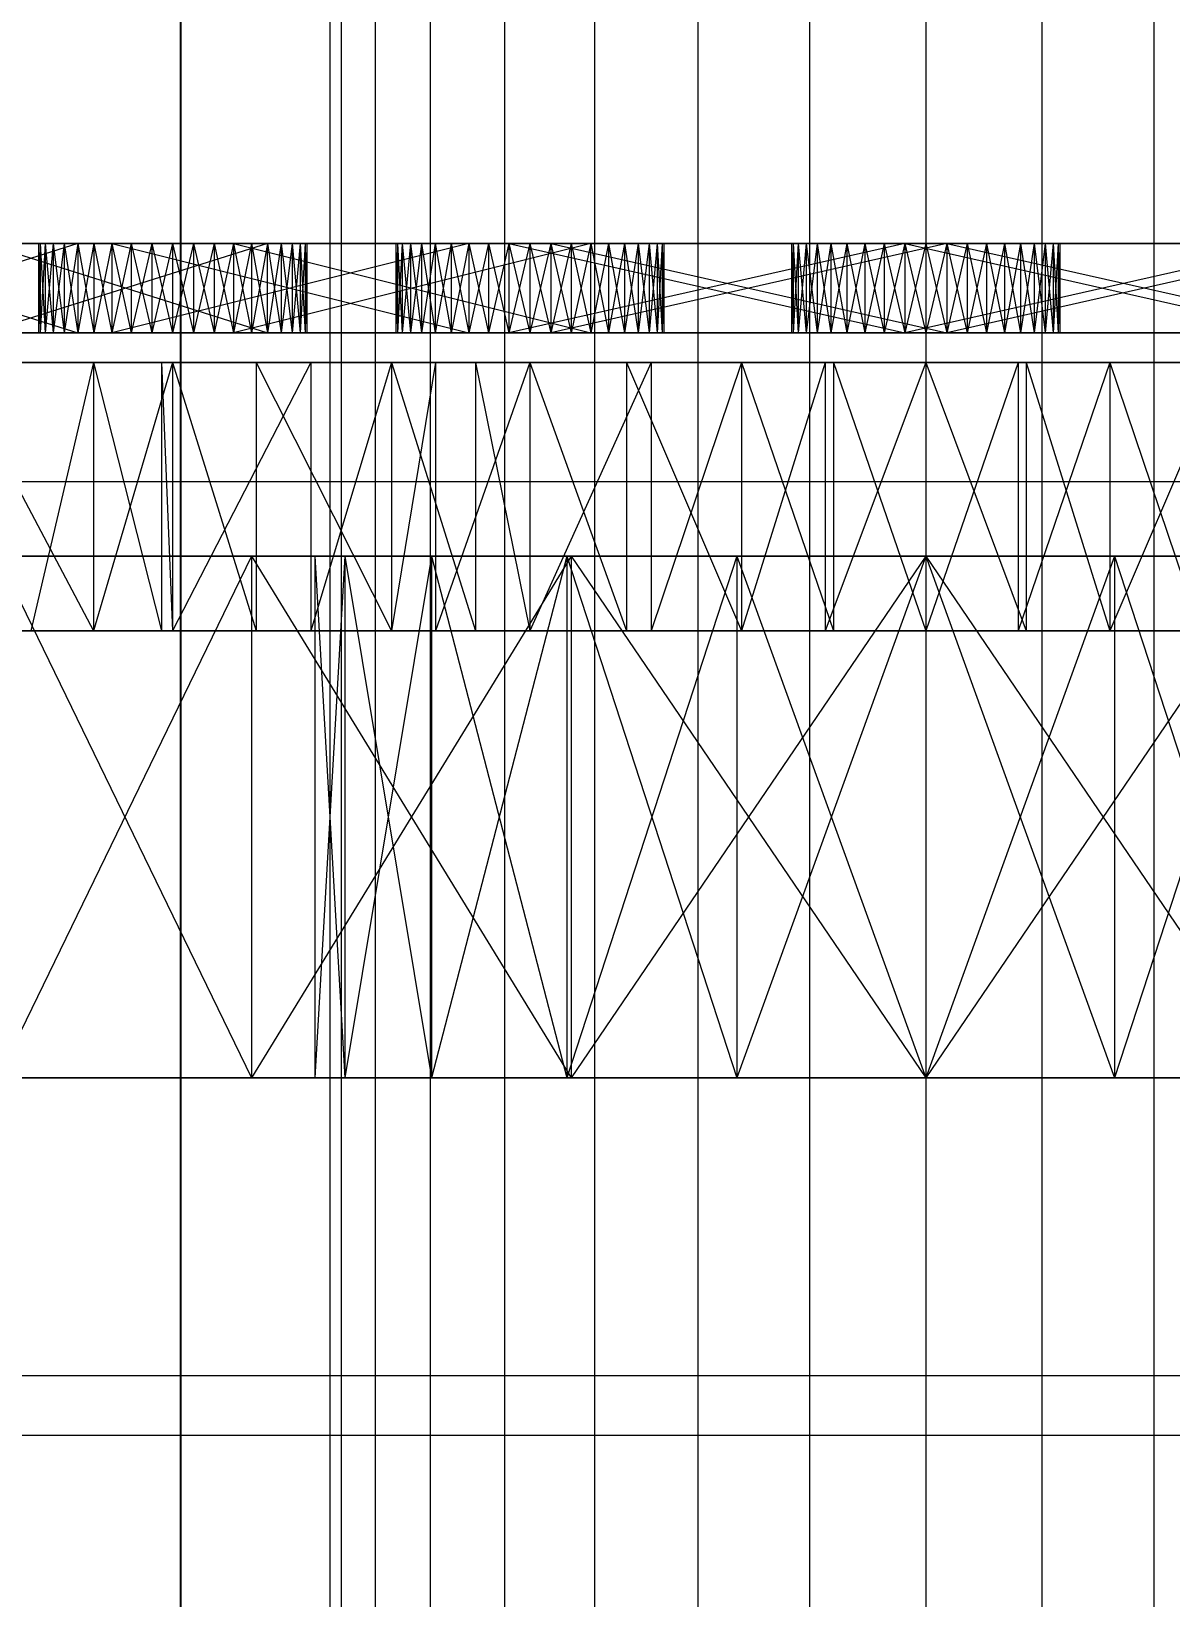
# Model space of a CAD drawing. Header units: millimetres. Extents: x -1970 to 59977, y -50268 to 6837.
# Drawn here: x 58329.2 to 58405.7, y -16634.9 to -16529.8 of the extents above; entities that cross this region are included whole.
import ezdxf

# ---------------------------------------------------------------- set-up
doc = ezdxf.new("R2010")
doc.units = ezdxf.units.MM
doc.layers.add('COTAS_P', color=1, linetype='Continuous', lineweight=0)
doc.layers.add('superior_secador', color=7, linetype='Continuous', lineweight=0)
doc.dimstyles.new('R19_100', dxfattribs={"dimtxt": 250, "dimasz": 150, "dimexe": 150, "dimexo": 80, "dimgap": 100, "dimtad": 1, "dimtih": 1, "dimtoh": 1, "dimdsep": 46, "dimcen": 0.09, "dimadec": 0, "dimazin": 0, "dimtfac": 1, "dimtdec": 4, "dimtofl": 0, "dimtmove": 0, "dimatfit": 3, "dimfxl": 1, "dimtolj": 1, "dimtzin": 0, "dimarcsym": 0})

# ---------------------------------------------------------------- blocks, each defined once
blk = doc.blocks.new('*D26')
at = {"layer": 'COTAS_P', "color": 0, "lineweight": -2, "transparency": 16777216}
for p, q in [((59159.25, -15400), (58189.25, -15400)), ((58339.25, -19600), (58339.25, -15550)), ((59159.25, -19750), (58189.25, -19750))]:
    blk.add_line(p, q, dxfattribs=at)
at = {"layer": 'COTAS_P', "color": 0, "transparency": 16777216}
for points in [[(58314.25, -15550), (58364.25, -15550), (58339.25, -15400)], [(58314.25, -19600), (58364.25, -19600), (58339.25, -19750)]]:
    blk.add_solid(points, dxfattribs=at)
at = {"layer": 'Defpoints', "color": 0, "transparency": 16777216}
for p in [(58339.25, -15400), (59239.25, -15400), (59239.25, -19750)]:
    blk.add_point(p, dxfattribs=at)

msp = doc.modelspace()

# ---------------------------------------------------------------- linework, layer by layer
at = {"layer": 'superior_secador'}
for p, q in [((58349.253, -16520), (58349.253, -16675)), ((58350.022, -16520), (58350.022, -16675)), ((58352.298, -16520), (58352.298, -16675)), ((58355.994, -16520), (58355.994, -16675)), ((58360.969, -16520), (58360.969, -16675)), ((58367.03, -16520), (58367.03, -16675)), ((58373.946, -16520), (58373.946, -16675)), ((58381.449, -16520), (58381.449, -16675)), ((58389.253, -16520), (58389.253, -16675)), ((58397.057, -16520), (58397.057, -16675)), ((58404.56, -16520), (58404.56, -16675)), ((58334.618, -16544), (58310.677, -16544)), ((58311.118, -16544), (58334.618, -16544)), ((58346.722, -16544), (58311.118, -16544)), ((58332.339, -16544), (58312.396, -16544)), ((58334.618, -16544), (58312.396, -16544)), ((58313.314, -16544), (58332.339, -16544)), ((58332.339, -16544), (58313.314, -16550)), ((58313.314, -16544), (58332.339, -16550)), ((58316.896, -16544), (58346.722, -16544)), ((58334.618, -16544), (58316.896, -16544)), ((58346.722, -16544), (58319.677, -16544)), ((58322.458, -16544), (58346.722, -16544)), ((58324.968, -16544), (58345.067, -16544)), ((58324.968, -16544), (58346.722, -16544)), ((58345.067, -16544), (58326.042, -16544)), ((58326.042, -16544), (58345.067, -16550)), ((58345.067, -16544), (58326.042, -16550)), ((58330.144, -16544), (58329.704, -16544)), ((58329.704, -16544), (58329.814, -16544)), ((58329.814, -16544), (58329.704, -16550)), ((58329.704, -16544), (58329.704, -16550)), ((58329.704, -16544), (58329.814, -16550)), ((58331.423, -16544), (58329.704, -16544)), ((58335.923, -16544), (58329.704, -16544)), ((58329.704, -16544), (58361.271, -16544)), ((58369.042, -16544), (58329.704, -16544)), ((58329.814, -16544), (58330.144, -16544)), ((58330.144, -16544), (58329.814, -16550)), ((58329.814, -16544), (58329.814, -16550)), ((58329.814, -16544), (58330.144, -16550)), ((58331.423, -16544), (58330.144, -16544)), ((58330.144, -16544), (58330.685, -16544)), ((58333.413, -16544), (58330.144, -16544)), ((58361.271, -16544), (58330.144, -16544)), ((58330.685, -16544), (58330.144, -16550)), ((58330.144, -16544), (58330.144, -16550)), ((58330.144, -16544), (58330.685, -16550)), ((58330.685, -16544), (58331.423, -16544)), ((58331.423, -16544), (58330.685, -16550)), ((58330.685, -16544), (58330.685, -16550)), ((58330.685, -16544), (58331.423, -16550)), ((58333.413, -16544), (58331.423, -16544)), ((58331.423, -16544), (58332.339, -16544)), ((58332.339, -16544), (58331.423, -16550)), ((58331.423, -16544), (58331.423, -16550)), ((58331.423, -16544), (58332.339, -16550)), ((58335.923, -16544), (58331.423, -16544)), ((58331.423, -16544), (58361.271, -16544)), ((58332.339, -16544), (58333.413, -16544)), ((58333.413, -16544), (58332.339, -16550)), ((58332.339, -16544), (58332.339, -16550)), ((58332.339, -16544), (58333.413, -16550)), ((58334.618, -16544), (58332.339, -16544)), ((58358.591, -16544), (58333.413, -16544)), ((58333.413, -16544), (58334.618, -16544)), ((58333.413, -16544), (58335.923, -16544)), ((58361.271, -16544), (58333.413, -16544)), ((58333.413, -16544), (58338.704, -16544)), ((58333.413, -16544), (58369.042, -16544)), ((58334.618, -16544), (58333.413, -16550)), ((58333.413, -16544), (58333.413, -16550)), ((58333.413, -16544), (58334.618, -16550)), ((58334.618, -16544), (58358.591, -16544)), ((58335.923, -16544), (58334.618, -16544)), ((58358.591, -16544), (58334.618, -16550)), ((58334.618, -16544), (58334.618, -16550)), ((58334.618, -16544), (58335.923, -16550)), ((58337.296, -16544), (58334.618, -16544)), ((58340.11, -16544), (58334.618, -16544)), ((58345.067, -16544), (58334.618, -16544)), ((58346.722, -16544), (58334.618, -16544)), ((58335.923, -16544), (58334.618, -16550)), ((58334.618, -16544), (58358.591, -16550)), ((58335.923, -16544), (58338.704, -16544)), ((58337.296, -16544), (58335.923, -16544)), ((58335.923, -16544), (58335.923, -16550)), ((58335.923, -16544), (58337.296, -16550)), ((58337.296, -16544), (58335.923, -16550)), ((58341.485, -16544), (58335.923, -16544)), ((58369.042, -16544), (58335.923, -16544)), ((58338.704, -16544), (58337.296, -16544)), ((58337.296, -16544), (58337.296, -16550)), ((58337.296, -16544), (58338.704, -16550)), ((58340.11, -16544), (58337.296, -16544)), ((58338.704, -16544), (58337.296, -16550)), ((58338.704, -16544), (58341.485, -16544)), ((58340.11, -16544), (58338.704, -16544)), ((58338.704, -16544), (58369.042, -16544)), ((58338.704, -16544), (58338.704, -16550)), ((58338.704, -16544), (58340.11, -16550)), ((58340.11, -16544), (58338.704, -16550)), ((58341.485, -16544), (58340.11, -16544)), ((58340.11, -16544), (58340.11, -16550)), ((58340.11, -16544), (58341.485, -16550)), ((58342.79, -16544), (58340.11, -16544)), ((58345.067, -16544), (58340.11, -16544)), ((58341.485, -16544), (58340.11, -16550)), ((58341.485, -16544), (58366.763, -16544)), ((58342.79, -16544), (58341.485, -16544)), ((58341.485, -16544), (58369.042, -16544)), ((58341.485, -16544), (58341.485, -16550)), ((58341.485, -16544), (58342.79, -16550)), ((58342.79, -16544), (58341.485, -16550)), ((58366.763, -16544), (58342.79, -16544)), ((58342.79, -16544), (58342.79, -16550)), ((58342.79, -16544), (58366.763, -16550)), ((58345.067, -16544), (58342.79, -16544)), ((58342.79, -16544), (58343.993, -16544)), ((58343.993, -16544), (58342.79, -16550)), ((58366.763, -16544), (58342.79, -16550)), ((58342.79, -16544), (58343.993, -16550)), ((58343.993, -16544), (58345.067, -16544)), ((58345.067, -16544), (58343.993, -16550)), ((58343.993, -16544), (58343.993, -16550)), ((58343.993, -16544), (58345.067, -16550)), ((58345.067, -16544), (58346.722, -16544)), ((58345.985, -16544), (58345.067, -16544)), ((58347.593, -16544), (58345.067, -16544)), ((58345.067, -16550), (58345.067, -16544)), ((58345.067, -16544), (58345.985, -16550)), ((58345.985, -16544), (58345.067, -16550)), ((58346.722, -16544), (58345.985, -16544)), ((58345.985, -16544), (58345.985, -16550)), ((58345.985, -16544), (58346.722, -16550)), ((58346.722, -16544), (58345.985, -16550)), ((58346.722, -16544), (58347.593, -16544)), ((58347.263, -16544), (58346.722, -16544)), ((58346.722, -16544), (58346.722, -16550)), ((58346.722, -16544), (58347.263, -16550)), ((58347.263, -16544), (58346.722, -16550)), ((58347.593, -16544), (58347.263, -16544)), ((58347.263, -16544), (58347.263, -16550)), ((58347.263, -16544), (58347.593, -16550)), ((58347.593, -16544), (58347.263, -16550)), ((58347.593, -16544), (58347.704, -16544)), ((58347.593, -16544), (58347.593, -16550)), ((58347.593, -16544), (58347.704, -16550)), ((58347.704, -16544), (58347.593, -16550)), ((58347.704, -16544), (58347.704, -16550)), ((58354.118, -16544), (58353.677, -16544)), ((58353.677, -16544), (58353.788, -16544)), ((58355.396, -16544), (58353.677, -16544)), ((58353.788, -16544), (58353.677, -16550)), ((58353.677, -16544), (58353.677, -16550)), ((58353.677, -16544), (58353.788, -16550)), ((58353.788, -16544), (58354.118, -16544)), ((58354.118, -16544), (58353.788, -16550)), ((58353.788, -16544), (58353.788, -16550)), ((58353.788, -16544), (58354.118, -16550)), ((58355.396, -16544), (58354.118, -16544)), ((58354.118, -16544), (58354.659, -16544)), ((58354.659, -16544), (58354.118, -16550)), ((58354.118, -16544), (58354.118, -16550)), ((58354.118, -16544), (58354.659, -16550)), ((58357.388, -16544), (58354.118, -16544)), ((58354.118, -16544), (58390.661, -16544)), ((58393.339, -16544), (58354.118, -16544)), ((58354.659, -16544), (58355.396, -16544)), ((58355.396, -16544), (58354.659, -16550)), ((58354.659, -16544), (58354.659, -16550)), ((58354.659, -16544), (58355.396, -16550)), ((58357.388, -16544), (58355.396, -16544)), ((58355.396, -16544), (58356.314, -16544)), ((58359.896, -16544), (58355.396, -16544)), ((58390.661, -16544), (58355.396, -16544)), ((58355.396, -16544), (58393.339, -16544)), ((58356.314, -16544), (58355.396, -16550)), ((58355.396, -16544), (58355.396, -16550)), ((58355.396, -16544), (58356.314, -16550)), ((58356.314, -16544), (58357.388, -16544)), ((58357.388, -16544), (58356.314, -16550)), ((58356.314, -16544), (58356.314, -16550)), ((58356.314, -16544), (58357.388, -16550)), ((58359.896, -16544), (58357.388, -16544)), ((58357.388, -16544), (58358.591, -16544)), ((58358.591, -16544), (58357.388, -16550)), ((58357.388, -16544), (58357.388, -16550)), ((58357.388, -16544), (58358.591, -16550)), ((58362.677, -16544), (58357.388, -16544)), ((58357.388, -16544), (58390.661, -16544)), ((58393.339, -16544), (58357.388, -16544)), ((58358.591, -16544), (58359.896, -16544)), ((58359.896, -16544), (58358.591, -16550)), ((58358.591, -16544), (58358.591, -16550)), ((58358.591, -16544), (58359.896, -16550)), ((58361.271, -16544), (58358.591, -16544)), ((58387.845, -16544), (58359.896, -16544)), ((58359.896, -16544), (58361.271, -16544)), ((58359.896, -16544), (58362.677, -16544)), ((58390.661, -16544), (58359.896, -16544)), ((58359.896, -16544), (58393.339, -16544)), ((58361.271, -16544), (58359.896, -16550)), ((58359.896, -16544), (58359.896, -16550)), ((58359.896, -16544), (58361.271, -16550)), ((58361.271, -16544), (58387.845, -16544)), ((58362.677, -16544), (58361.271, -16544)), ((58387.845, -16544), (58361.271, -16550)), ((58361.271, -16544), (58361.271, -16550)), ((58361.271, -16544), (58362.677, -16550)), ((58364.085, -16544), (58361.271, -16544)), ((58366.763, -16544), (58361.271, -16544)), ((58370.696, -16544), (58361.271, -16544)), ((58369.042, -16544), (58361.271, -16544)), ((58362.677, -16544), (58361.271, -16550)), ((58361.271, -16544), (58387.845, -16550)), ((58362.677, -16544), (58390.661, -16544)), ((58364.085, -16544), (58362.677, -16544)), ((58362.677, -16544), (58393.339, -16544)), ((58362.677, -16544), (58362.677, -16550)), ((58362.677, -16544), (58364.085, -16550)), ((58364.085, -16544), (58362.677, -16550)), ((58390.661, -16544), (58364.085, -16544)), ((58364.085, -16544), (58364.085, -16550)), ((58364.085, -16544), (58390.661, -16550)), ((58366.763, -16544), (58364.085, -16544)), ((58364.085, -16544), (58365.458, -16544)), ((58365.458, -16544), (58364.085, -16550)), ((58390.661, -16544), (58364.085, -16550)), ((58364.085, -16544), (58365.458, -16550)), ((58365.458, -16544), (58366.763, -16544)), ((58366.763, -16544), (58365.458, -16550)), ((58365.458, -16544), (58365.458, -16550)), ((58365.458, -16544), (58366.763, -16550)), ((58366.763, -16544), (58369.042, -16544)), ((58367.968, -16544), (58366.763, -16544)), ((58370.696, -16544), (58366.763, -16544)), ((58366.763, -16550), (58366.763, -16544)), ((58366.763, -16544), (58367.968, -16550)), ((58367.968, -16544), (58366.763, -16550)), ((58369.042, -16544), (58367.968, -16544)), ((58367.968, -16544), (58367.968, -16550)), ((58367.968, -16544), (58369.042, -16550)), ((58369.042, -16544), (58367.968, -16550)), ((58369.042, -16544), (58370.696, -16544)), ((58369.958, -16544), (58369.042, -16544)), ((58369.042, -16544), (58371.567, -16544)), ((58369.042, -16544), (58369.042, -16550)), ((58369.042, -16544), (58369.958, -16550)), ((58369.958, -16544), (58369.042, -16550)), ((58370.696, -16544), (58369.958, -16544)), ((58369.958, -16544), (58369.958, -16550)), ((58369.958, -16544), (58370.696, -16550)), ((58370.696, -16544), (58369.958, -16550)), ((58370.696, -16544), (58371.567, -16544)), ((58371.237, -16544), (58370.696, -16544)), ((58370.696, -16544), (58370.696, -16550)), ((58370.696, -16544), (58371.237, -16550)), ((58371.237, -16544), (58370.696, -16550)), ((58371.567, -16544), (58371.237, -16544)), ((58371.237, -16544), (58371.237, -16550)), ((58371.237, -16544), (58371.567, -16550)), ((58371.567, -16544), (58371.237, -16550)), ((58371.567, -16544), (58371.677, -16544)), ((58371.567, -16544), (58371.567, -16550)), ((58371.567, -16544), (58371.677, -16550)), ((58371.677, -16544), (58371.567, -16550)), ((58371.677, -16544), (58371.677, -16550)), ((58380.694, -16544), (58380.253, -16544)), ((58380.253, -16544), (58380.364, -16544)), ((58380.364, -16544), (58380.253, -16550)), ((58380.253, -16544), (58380.253, -16550)), ((58380.253, -16544), (58380.364, -16550)), ((58381.972, -16544), (58380.253, -16544)), ((58380.364, -16544), (58380.694, -16544)), ((58380.694, -16544), (58380.364, -16550)), ((58380.364, -16544), (58380.364, -16550)), ((58380.364, -16544), (58380.694, -16550)), ((58381.972, -16544), (58380.694, -16544)), ((58380.694, -16544), (58381.233, -16544)), ((58383.962, -16544), (58380.694, -16544)), ((58380.694, -16544), (58417.235, -16544)), ((58419.915, -16544), (58380.694, -16544)), ((58381.233, -16544), (58380.694, -16550)), ((58380.694, -16544), (58380.694, -16550)), ((58380.694, -16544), (58381.233, -16550)), ((58381.233, -16544), (58381.972, -16544)), ((58381.972, -16544), (58381.233, -16550)), ((58381.233, -16544), (58381.233, -16550)), ((58381.233, -16544), (58381.972, -16550)), ((58383.962, -16544), (58381.972, -16544)), ((58381.972, -16544), (58382.89, -16544)), ((58382.89, -16544), (58381.972, -16550)), ((58381.972, -16544), (58381.972, -16550)), ((58381.972, -16544), (58382.89, -16550)), ((58386.472, -16544), (58381.972, -16544)), ((58417.235, -16544), (58381.972, -16544)), ((58381.972, -16544), (58419.915, -16544)), ((58382.89, -16544), (58383.962, -16544)), ((58383.962, -16544), (58382.89, -16550)), ((58382.89, -16544), (58382.89, -16550)), ((58382.89, -16544), (58383.962, -16550)), ((58386.472, -16544), (58383.962, -16544)), ((58383.962, -16544), (58385.167, -16544)), ((58389.253, -16544), (58383.962, -16544)), ((58383.962, -16544), (58417.235, -16544)), ((58419.915, -16544), (58383.962, -16544)), ((58385.167, -16544), (58383.962, -16550)), ((58383.962, -16544), (58383.962, -16550)), ((58383.962, -16544), (58385.167, -16550)), ((58385.167, -16544), (58386.472, -16544)), ((58386.472, -16544), (58385.167, -16550)), ((58385.167, -16544), (58385.167, -16550)), ((58385.167, -16544), (58386.472, -16550)), ((58386.472, -16544), (58414.421, -16544)), ((58387.845, -16544), (58386.472, -16544)), ((58389.253, -16544), (58386.472, -16544)), ((58386.472, -16544), (58417.235, -16544)), ((58387.845, -16544), (58386.472, -16550)), ((58386.472, -16544), (58386.472, -16550)), ((58386.472, -16544), (58387.845, -16550)), ((58386.472, -16544), (58419.915, -16544)), ((58414.421, -16544), (58387.845, -16544)), ((58387.845, -16544), (58389.253, -16544)), ((58389.253, -16544), (58387.845, -16550)), ((58387.845, -16544), (58387.845, -16550)), ((58387.845, -16544), (58414.421, -16550)), ((58390.661, -16544), (58387.845, -16544)), ((58414.421, -16544), (58387.845, -16550)), ((58387.845, -16544), (58389.253, -16550)), ((58417.235, -16544), (58389.253, -16544)), ((58389.253, -16544), (58390.661, -16544)), ((58419.915, -16544), (58389.253, -16544)), ((58390.661, -16544), (58389.253, -16550)), ((58389.253, -16544), (58389.253, -16550)), ((58389.253, -16544), (58390.661, -16550)), ((58390.661, -16544), (58417.235, -16544)), ((58417.235, -16544), (58390.661, -16550)), ((58390.661, -16544), (58390.661, -16550)), ((58390.661, -16544), (58393.339, -16544)), ((58392.034, -16544), (58390.661, -16544)), ((58395.616, -16544), (58390.661, -16544)), ((58398.142, -16544), (58390.661, -16544)), ((58390.661, -16544), (58392.034, -16550)), ((58392.034, -16544), (58390.661, -16550)), ((58390.661, -16544), (58417.235, -16550)), ((58393.339, -16544), (58392.034, -16544)), ((58392.034, -16544), (58392.034, -16550)), ((58392.034, -16544), (58393.339, -16550)), ((58393.339, -16544), (58392.034, -16550)), ((58393.339, -16544), (58395.616, -16544)), ((58394.544, -16544), (58393.339, -16544)), ((58393.339, -16544), (58397.272, -16544)), ((58393.339, -16544), (58398.142, -16544)), ((58393.339, -16544), (58393.339, -16550)), ((58393.339, -16544), (58394.544, -16550)), ((58394.544, -16544), (58393.339, -16550)), ((58395.616, -16544), (58394.544, -16544)), ((58394.544, -16544), (58394.544, -16550)), ((58394.544, -16544), (58395.616, -16550)), ((58395.616, -16544), (58394.544, -16550)), ((58395.616, -16544), (58397.272, -16544)), ((58396.534, -16544), (58395.616, -16544)), ((58398.142, -16544), (58395.616, -16544)), ((58395.616, -16544), (58395.616, -16550)), ((58395.616, -16544), (58396.534, -16550)), ((58396.534, -16544), (58395.616, -16550)), ((58397.272, -16544), (58396.534, -16544)), ((58396.534, -16544), (58396.534, -16550)), ((58396.534, -16544), (58397.272, -16550)), ((58397.272, -16544), (58396.534, -16550)), ((58397.272, -16544), (58398.142, -16544)), ((58397.812, -16544), (58397.272, -16544)), ((58397.272, -16544), (58397.272, -16550)), ((58397.272, -16544), (58397.812, -16550)), ((58397.812, -16544), (58397.272, -16550)), ((58398.142, -16544), (58397.812, -16544)), ((58397.812, -16544), (58397.812, -16550)), ((58397.812, -16544), (58398.142, -16550)), ((58398.142, -16544), (58397.812, -16550)), ((58398.142, -16544), (58398.253, -16544)), ((58398.142, -16544), (58398.142, -16550)), ((58398.142, -16544), (58398.253, -16550)), ((58398.253, -16544), (58398.142, -16550)), ((58398.253, -16544), (58398.253, -16550)), ((58310.677, -16550), (58334.618, -16550)), ((58334.618, -16550), (58311.118, -16550)), ((58311.118, -16550), (58346.722, -16550)), ((58312.396, -16550), (58332.339, -16550)), ((58312.396, -16550), (58334.618, -16550)), ((58332.339, -16550), (58313.314, -16550)), ((58346.722, -16550), (58316.896, -16550)), ((58316.896, -16550), (58334.618, -16550)), ((58319.677, -16550), (58346.722, -16550)), ((58346.722, -16550), (58322.458, -16550)), ((58345.067, -16550), (58324.968, -16550)), ((58346.722, -16550), (58324.968, -16550)), ((58326.042, -16550), (58345.067, -16550)), ((58329.704, -16550), (58330.144, -16550)), ((58329.814, -16550), (58329.704, -16550)), ((58329.704, -16550), (58331.423, -16550)), ((58329.704, -16550), (58335.923, -16550)), ((58361.271, -16550), (58329.704, -16550)), ((58329.704, -16550), (58369.042, -16550)), ((58330.144, -16550), (58329.814, -16550)), ((58330.144, -16550), (58331.423, -16550)), ((58330.685, -16550), (58330.144, -16550)), ((58330.144, -16550), (58333.413, -16550)), ((58330.144, -16550), (58361.271, -16550)), ((58331.423, -16550), (58330.685, -16550)), ((58331.423, -16550), (58333.413, -16550)), ((58332.339, -16550), (58331.423, -16550)), ((58331.423, -16550), (58335.923, -16550)), ((58361.271, -16550), (58331.423, -16550)), ((58333.413, -16550), (58332.339, -16550)), ((58332.339, -16550), (58334.618, -16550)), ((58333.413, -16550), (58358.591, -16550)), ((58334.618, -16550), (58333.413, -16550)), ((58335.923, -16550), (58333.413, -16550)), ((58333.413, -16550), (58361.271, -16550)), ((58338.704, -16550), (58333.413, -16550)), ((58369.042, -16550), (58333.413, -16550)), ((58358.591, -16550), (58334.618, -16550)), ((58334.618, -16550), (58335.923, -16550)), ((58334.618, -16550), (58337.296, -16550)), ((58334.618, -16550), (58340.11, -16550)), ((58334.618, -16550), (58345.067, -16550)), ((58334.618, -16550), (58346.722, -16550)), ((58338.704, -16550), (58335.923, -16550)), ((58335.923, -16550), (58337.296, -16550)), ((58335.923, -16550), (58341.485, -16550)), ((58335.923, -16550), (58369.042, -16550)), ((58337.296, -16550), (58338.704, -16550)), ((58337.296, -16550), (58340.11, -16550)), ((58341.485, -16550), (58338.704, -16550)), ((58338.704, -16550), (58340.11, -16550)), ((58369.042, -16550), (58338.704, -16550)), ((58340.11, -16550), (58341.485, -16550)), ((58340.11, -16550), (58342.79, -16550)), ((58340.11, -16550), (58345.067, -16550)), ((58366.763, -16550), (58341.485, -16550)), ((58341.485, -16550), (58342.79, -16550)), ((58369.042, -16550), (58341.485, -16550)), ((58342.79, -16550), (58366.763, -16550)), ((58342.79, -16550), (58345.067, -16550)), ((58343.993, -16550), (58342.79, -16550)), ((58345.067, -16550), (58343.993, -16550)), ((58346.722, -16550), (58345.067, -16550)), ((58345.067, -16550), (58345.985, -16550)), ((58345.067, -16550), (58347.593, -16550)), ((58345.985, -16550), (58346.722, -16550)), ((58347.593, -16550), (58346.722, -16550)), ((58346.722, -16550), (58347.263, -16550)), ((58347.263, -16550), (58347.593, -16550)), ((58347.593, -16550), (58347.704, -16550)), ((58353.677, -16550), (58354.118, -16550)), ((58353.788, -16550), (58353.677, -16550)), ((58353.677, -16550), (58355.396, -16550)), ((58354.118, -16550), (58353.788, -16550)), ((58354.118, -16550), (58355.396, -16550)), ((58354.659, -16550), (58354.118, -16550)), ((58354.118, -16550), (58357.388, -16550)), ((58390.661, -16550), (58354.118, -16550)), ((58354.118, -16550), (58393.339, -16550)), ((58355.396, -16550), (58354.659, -16550)), ((58355.396, -16550), (58357.388, -16550)), ((58356.314, -16550), (58355.396, -16550)), ((58355.396, -16550), (58359.896, -16550)), ((58355.396, -16550), (58390.661, -16550)), ((58393.339, -16550), (58355.396, -16550)), ((58357.388, -16550), (58356.314, -16550)), ((58357.388, -16550), (58359.896, -16550)), ((58358.591, -16550), (58357.388, -16550)), ((58357.388, -16550), (58362.677, -16550)), ((58390.661, -16550), (58357.388, -16550)), ((58357.388, -16550), (58393.339, -16550)), ((58359.896, -16550), (58358.591, -16550)), ((58358.591, -16550), (58361.271, -16550)), ((58359.896, -16550), (58387.845, -16550)), ((58361.271, -16550), (58359.896, -16550)), ((58362.677, -16550), (58359.896, -16550)), ((58359.896, -16550), (58390.661, -16550)), ((58393.339, -16550), (58359.896, -16550)), ((58387.845, -16550), (58361.271, -16550)), ((58361.271, -16550), (58362.677, -16550)), ((58361.271, -16550), (58364.085, -16550)), ((58361.271, -16550), (58366.763, -16550)), ((58361.271, -16550), (58370.696, -16550)), ((58361.271, -16550), (58369.042, -16550)), ((58390.661, -16550), (58362.677, -16550)), ((58362.677, -16550), (58364.085, -16550)), ((58393.339, -16550), (58362.677, -16550)), ((58364.085, -16550), (58390.661, -16550)), ((58364.085, -16550), (58366.763, -16550)), ((58365.458, -16550), (58364.085, -16550)), ((58366.763, -16550), (58365.458, -16550)), ((58369.042, -16550), (58366.763, -16550)), ((58366.763, -16550), (58367.968, -16550)), ((58366.763, -16550), (58370.696, -16550)), ((58367.968, -16550), (58369.042, -16550)), ((58370.696, -16550), (58369.042, -16550)), ((58369.042, -16550), (58369.958, -16550)), ((58371.567, -16550), (58369.042, -16550)), ((58369.958, -16550), (58370.696, -16550)), ((58371.567, -16550), (58370.696, -16550)), ((58370.696, -16550), (58371.237, -16550)), ((58371.237, -16550), (58371.567, -16550)), ((58371.567, -16550), (58371.677, -16550)), ((58380.253, -16550), (58380.694, -16550)), ((58380.364, -16550), (58380.253, -16550)), ((58380.253, -16550), (58381.972, -16550)), ((58380.694, -16550), (58380.364, -16550)), ((58380.694, -16550), (58381.972, -16550)), ((58381.233, -16550), (58380.694, -16550)), ((58380.694, -16550), (58383.962, -16550)), ((58417.235, -16550), (58380.694, -16550)), ((58380.694, -16550), (58419.915, -16550)), ((58381.972, -16550), (58381.233, -16550)), ((58381.972, -16550), (58383.962, -16550)), ((58382.89, -16550), (58381.972, -16550)), ((58381.972, -16550), (58386.472, -16550)), ((58381.972, -16550), (58417.235, -16550)), ((58419.915, -16550), (58381.972, -16550)), ((58383.962, -16550), (58382.89, -16550)), ((58383.962, -16550), (58386.472, -16550)), ((58385.167, -16550), (58383.962, -16550)), ((58383.962, -16550), (58389.253, -16550)), ((58417.235, -16550), (58383.962, -16550)), ((58383.962, -16550), (58419.915, -16550)), ((58386.472, -16550), (58385.167, -16550)), ((58414.421, -16550), (58386.472, -16550)), ((58386.472, -16550), (58387.845, -16550)), ((58386.472, -16550), (58389.253, -16550)), ((58417.235, -16550), (58386.472, -16550)), ((58419.915, -16550), (58386.472, -16550)), ((58387.845, -16550), (58414.421, -16550)), ((58389.253, -16550), (58387.845, -16550)), ((58387.845, -16550), (58390.661, -16550)), ((58389.253, -16550), (58417.235, -16550)), ((58390.661, -16550), (58389.253, -16550)), ((58389.253, -16550), (58419.915, -16550)), ((58417.235, -16550), (58390.661, -16550)), ((58393.339, -16550), (58390.661, -16550)), ((58390.661, -16550), (58392.034, -16550)), ((58390.661, -16550), (58395.616, -16550)), ((58390.661, -16550), (58398.142, -16550)), ((58392.034, -16550), (58393.339, -16550)), ((58395.616, -16550), (58393.339, -16550)), ((58393.339, -16550), (58394.544, -16550)), ((58397.272, -16550), (58393.339, -16550)), ((58398.142, -16550), (58393.339, -16550)), ((58394.544, -16550), (58395.616, -16550)), ((58397.272, -16550), (58395.616, -16550)), ((58395.616, -16550), (58396.534, -16550)), ((58395.616, -16550), (58398.142, -16550)), ((58396.534, -16550), (58397.272, -16550)), ((58398.142, -16550), (58397.272, -16550)), ((58397.272, -16550), (58397.812, -16550)), ((58397.812, -16550), (58398.142, -16550)), ((58398.142, -16550), (58398.253, -16550)), ((58333.392, -16552), (58311.226, -16552)), ((58333.392, -16552), (58318.864, -16552)), ((58318.864, -16552), (58353.388, -16552)), ((58318.864, -16552), (58401.61, -16552)), ((58321.894, -16552), (58333.392, -16552)), ((58333.392, -16552), (58323.858, -16552)), ((58323.858, -16552), (58333.392, -16570)), ((58329.181, -16552), (58333.392, -16552)), ((58333.392, -16552), (58329.181, -16570)), ((58347.976, -16552), (58333.392, -16552)), ((58353.388, -16552), (58333.392, -16552)), ((58337.946, -16552), (58333.392, -16552)), ((58376.896, -16552), (58333.392, -16552)), ((58425.118, -16552), (58333.392, -16552)), ((58467.28, -16552), (58333.392, -16552)), ((58333.392, -16552), (58401.61, -16552)), ((58333.401, -16552), (58333.392, -16570)), ((58333.392, -16552), (58333.392, -16570)), ((58333.392, -16552), (58337.946, -16570)), ((58347.976, -16552), (58333.401, -16552)), ((58333.401, -16552), (58338.704, -16552)), ((58338.704, -16552), (58333.401, -16570)), ((58333.401, -16552), (58333.401, -16570)), ((58337.946, -16552), (58344.317, -16552)), ((58338.704, -16552), (58337.946, -16552)), ((58337.946, -16552), (58353.388, -16552)), ((58337.946, -16552), (58337.946, -16570)), ((58337.946, -16552), (58338.704, -16570)), ((58338.704, -16552), (58347.976, -16552)), ((58344.317, -16552), (58338.704, -16552)), ((58347.976, -16552), (58338.704, -16570)), ((58338.704, -16552), (58338.704, -16570)), ((58338.704, -16552), (58344.317, -16570)), ((58353.388, -16552), (58344.317, -16552)), ((58344.317, -16552), (58344.317, -16570)), ((58344.317, -16552), (58353.388, -16570)), ((58347.976, -16552), (58353.388, -16552)), ((58353.388, -16552), (58347.976, -16570)), ((58347.976, -16552), (58347.976, -16570)), ((58370.812, -16552), (58353.388, -16552)), ((58353.388, -16552), (58356.343, -16552)), ((58376.896, -16552), (58353.388, -16552)), ((58359.021, -16552), (58353.388, -16552)), ((58353.388, -16552), (58401.61, -16552)), ((58356.343, -16552), (58353.388, -16570)), ((58353.388, -16552), (58353.388, -16570)), ((58353.388, -16552), (58359.021, -16570)), ((58370.812, -16552), (58356.343, -16552)), ((58356.343, -16552), (58362.677, -16552)), ((58362.677, -16552), (58356.343, -16570)), ((58356.343, -16552), (58356.343, -16570)), ((58359.021, -16552), (58369.177, -16552)), ((58362.677, -16552), (58359.021, -16552)), ((58359.021, -16552), (58376.896, -16552)), ((58359.021, -16552), (58359.021, -16570)), ((58359.021, -16552), (58362.677, -16570)), ((58362.677, -16552), (58370.812, -16552)), ((58369.177, -16552), (58362.677, -16552)), ((58370.812, -16552), (58362.677, -16570)), ((58362.677, -16552), (58362.677, -16570)), ((58362.677, -16552), (58369.177, -16570)), ((58376.896, -16552), (58369.177, -16552)), ((58369.177, -16552), (58369.177, -16570)), ((58369.177, -16552), (58376.896, -16570)), ((58370.812, -16552), (58376.896, -16552)), ((58376.896, -16552), (58370.812, -16570)), ((58370.812, -16552), (58370.812, -16570)), ((58395.452, -16552), (58376.896, -16552)), ((58376.896, -16552), (58382.505, -16552)), ((58401.61, -16552), (58376.896, -16552)), ((58383.054, -16552), (58376.896, -16552)), ((58425.118, -16552), (58376.896, -16552)), ((58382.505, -16552), (58376.896, -16570)), ((58376.896, -16552), (58376.896, -16570)), ((58376.896, -16552), (58383.054, -16570)), ((58395.452, -16552), (58382.505, -16552)), ((58382.505, -16552), (58389.253, -16552)), ((58389.253, -16552), (58382.505, -16570)), ((58382.505, -16552), (58382.505, -16570)), ((58383.054, -16552), (58396.001, -16552)), ((58389.253, -16552), (58383.054, -16552)), ((58383.054, -16552), (58401.61, -16552)), ((58383.054, -16552), (58383.054, -16570)), ((58383.054, -16552), (58389.253, -16570)), ((58389.253, -16552), (58395.452, -16552)), ((58396.001, -16552), (58389.253, -16552)), ((58395.452, -16552), (58389.253, -16570)), ((58389.253, -16552), (58389.253, -16570)), ((58389.253, -16552), (58396.001, -16570)), ((58395.452, -16552), (58401.61, -16552)), ((58401.61, -16552), (58395.452, -16570)), ((58395.452, -16552), (58395.452, -16570)), ((58401.61, -16552), (58396.001, -16552)), ((58396.001, -16552), (58396.001, -16570)), ((58396.001, -16552), (58401.61, -16570)), ((58419.485, -16552), (58401.61, -16552)), ((58401.61, -16552), (58409.329, -16552)), ((58425.118, -16552), (58401.61, -16552)), ((58407.694, -16552), (58401.61, -16552)), ((58401.61, -16552), (58445.114, -16552)), ((58401.61, -16552), (58467.28, -16552)), ((58409.329, -16552), (58401.61, -16570)), ((58401.61, -16552), (58401.61, -16570)), ((58401.61, -16552), (58407.694, -16570)), ((58579.253, -16560), (58199.253, -16560)), ((58312.253, -16565), (58350.259, -16565)), ((58348.253, -16565), (58312.253, -16565)), ((58312.253, -16565), (58356.083, -16565)), ((58312.253, -16565), (58365.458, -16565)), ((58312.253, -16565), (58365.153, -16565)), ((58326.958, -16565), (58365.458, -16565)), ((58343.993, -16565), (58326.958, -16565)), ((58343.993, -16565), (58326.958, -16600)), ((58326.958, -16565), (58343.993, -16600)), ((58365.458, -16565), (58343.993, -16565)), ((58365.458, -16565), (58343.993, -16600)), ((58343.993, -16565), (58343.993, -16600)), ((58343.993, -16565), (58365.458, -16600)), ((58350.259, -16565), (58348.253, -16565)), ((58350.259, -16565), (58348.253, -16600)), ((58348.253, -16565), (58348.253, -16600)), ((58348.253, -16565), (58350.259, -16600)), ((58356.083, -16565), (58350.259, -16565)), ((58356.083, -16565), (58350.259, -16600)), ((58350.259, -16565), (58350.259, -16600)), ((58350.259, -16565), (58356.083, -16600)), ((58365.153, -16565), (58356.083, -16565)), ((58365.153, -16565), (58356.083, -16600)), ((58356.083, -16565), (58356.083, -16600)), ((58356.083, -16565), (58365.153, -16600)), ((58365.458, -16565), (58365.153, -16565)), ((58376.583, -16565), (58365.153, -16565)), ((58376.583, -16565), (58365.153, -16600)), ((58365.153, -16565), (58365.153, -16600)), ((58365.153, -16565), (58376.583, -16600)), ((58365.458, -16565), (58413.048, -16565)), ((58389.253, -16565), (58365.458, -16565)), ((58365.458, -16565), (58451.548, -16565)), ((58365.458, -16565), (58376.583, -16565)), ((58401.923, -16565), (58365.458, -16565)), ((58413.353, -16565), (58365.458, -16565)), ((58389.253, -16565), (58365.458, -16600)), ((58365.458, -16565), (58365.458, -16600)), ((58365.458, -16565), (58389.253, -16600)), ((58389.253, -16565), (58376.583, -16565)), ((58389.253, -16565), (58376.583, -16600)), ((58376.583, -16565), (58376.583, -16600)), ((58376.583, -16565), (58389.253, -16600)), ((58413.048, -16565), (58389.253, -16565)), ((58451.548, -16565), (58389.253, -16565)), ((58389.253, -16565), (58401.923, -16565)), ((58413.048, -16565), (58389.253, -16600)), ((58389.253, -16565), (58389.253, -16600)), ((58389.253, -16565), (58413.048, -16600)), ((58401.923, -16565), (58389.253, -16600)), ((58389.253, -16565), (58401.923, -16600)), ((58451.548, -16565), (58401.923, -16565)), ((58401.923, -16565), (58413.353, -16565)), ((58413.353, -16565), (58401.923, -16600)), ((58401.923, -16565), (58401.923, -16600)), ((58401.923, -16565), (58413.353, -16600)), ((58311.226, -16570), (58333.392, -16570)), ((58318.864, -16570), (58333.392, -16570)), ((58353.388, -16570), (58318.864, -16570)), ((58401.61, -16570), (58318.864, -16570)), ((58333.392, -16570), (58321.894, -16570)), ((58323.858, -16570), (58333.392, -16570)), ((58333.392, -16570), (58329.181, -16570)), ((58333.392, -16570), (58347.976, -16570)), ((58333.392, -16570), (58353.388, -16570)), ((58333.392, -16570), (58337.946, -16570)), ((58333.392, -16570), (58376.896, -16570)), ((58333.392, -16570), (58425.118, -16570)), ((58333.392, -16570), (58467.28, -16570)), ((58401.61, -16570), (58333.392, -16570)), ((58333.401, -16570), (58347.976, -16570)), ((58338.704, -16570), (58333.401, -16570)), ((58344.317, -16570), (58337.946, -16570)), ((58337.946, -16570), (58338.704, -16570)), ((58353.388, -16570), (58337.946, -16570)), ((58347.976, -16570), (58338.704, -16570)), ((58338.704, -16570), (58344.317, -16570)), ((58344.317, -16570), (58353.388, -16570)), ((58353.388, -16570), (58347.976, -16570)), ((58350.022, -16570), (58349.253, -16570)), ((58349.253, -16570), (58349.253, -16675)), ((58352.298, -16570), (58350.022, -16570)), ((58350.022, -16570), (58350.022, -16675)), ((58355.994, -16570), (58352.298, -16570)), ((58352.298, -16570), (58352.298, -16675)), ((58353.388, -16570), (58370.812, -16570)), ((58356.343, -16570), (58353.388, -16570)), ((58353.388, -16570), (58376.896, -16570)), ((58353.388, -16570), (58359.021, -16570)), ((58401.61, -16570), (58353.388, -16570)), ((58360.969, -16570), (58355.994, -16570)), ((58355.994, -16570), (58355.994, -16675)), ((58356.343, -16570), (58370.812, -16570)), ((58362.677, -16570), (58356.343, -16570)), ((58369.177, -16570), (58359.021, -16570)), ((58359.021, -16570), (58362.677, -16570)), ((58376.896, -16570), (58359.021, -16570)), ((58367.03, -16570), (58360.969, -16570)), ((58360.969, -16570), (58360.969, -16675)), ((58370.812, -16570), (58362.677, -16570)), ((58362.677, -16570), (58369.177, -16570)), ((58373.946, -16570), (58367.03, -16570)), ((58367.03, -16570), (58367.03, -16675)), ((58369.177, -16570), (58376.896, -16570)), ((58376.896, -16570), (58370.812, -16570)), ((58381.449, -16570), (58373.946, -16570)), ((58373.946, -16570), (58373.946, -16675)), ((58376.896, -16570), (58395.452, -16570)), ((58382.505, -16570), (58376.896, -16570)), ((58376.896, -16570), (58401.61, -16570)), ((58376.896, -16570), (58383.054, -16570)), ((58376.896, -16570), (58425.118, -16570)), ((58389.253, -16570), (58381.449, -16570)), ((58381.449, -16570), (58381.449, -16675)), ((58382.505, -16570), (58395.452, -16570)), ((58389.253, -16570), (58382.505, -16570)), ((58396.001, -16570), (58383.054, -16570)), ((58383.054, -16570), (58389.253, -16570)), ((58401.61, -16570), (58383.054, -16570)), ((58397.057, -16570), (58389.253, -16570)), ((58389.253, -16570), (58389.253, -16675)), ((58395.452, -16570), (58389.253, -16570)), ((58389.253, -16570), (58396.001, -16570)), ((58401.61, -16570), (58395.452, -16570)), ((58396.001, -16570), (58401.61, -16570)), ((58404.56, -16570), (58397.057, -16570)), ((58397.057, -16570), (58397.057, -16675)), ((58401.61, -16570), (58419.485, -16570)), ((58409.329, -16570), (58401.61, -16570)), ((58401.61, -16570), (58425.118, -16570)), ((58401.61, -16570), (58407.694, -16570)), ((58445.114, -16570), (58401.61, -16570)), ((58467.28, -16570), (58401.61, -16570)), ((58411.476, -16570), (58404.56, -16570)), ((58404.56, -16570), (58404.56, -16675)), ((38839.253, -16600), (58839.253, -16600)), ((57589.253, -16600), (58589.253, -16600)), ((57839.253, -16600), (58839.253, -16600)), ((58350.259, -16600), (58312.253, -16600)), ((58312.253, -16600), (58348.253, -16600)), ((58356.083, -16600), (58312.253, -16600)), ((58365.458, -16600), (58312.253, -16600)), ((58365.153, -16600), (58312.253, -16600)), ((58365.458, -16600), (58326.958, -16600)), ((58326.958, -16600), (58343.993, -16600)), ((58343.993, -16600), (58365.458, -16600)), ((58348.253, -16600), (58350.259, -16600)), ((58350.259, -16600), (58356.083, -16600)), ((58356.083, -16600), (58365.153, -16600)), ((58365.153, -16600), (58365.458, -16600)), ((58365.153, -16600), (58376.583, -16600)), ((58413.048, -16600), (58365.458, -16600)), ((58365.458, -16600), (58389.253, -16600)), ((58451.548, -16600), (58365.458, -16600)), ((58376.583, -16600), (58365.458, -16600)), ((58365.458, -16600), (58401.923, -16600)), ((58365.458, -16600), (58413.353, -16600)), ((58376.583, -16600), (58389.253, -16600)), ((58389.253, -16600), (58413.048, -16600)), ((58389.253, -16600), (58451.548, -16600)), ((58401.923, -16600), (58389.253, -16600)), ((58401.923, -16600), (58451.548, -16600)), ((58413.353, -16600), (58401.923, -16600)), ((58839.253, -16620), (38839.253, -16620)), ((58839.253, -16624), (38839.253, -16624))]:
    msp.add_line(p, q, dxfattribs=at)

# ---------------------------------------------------------------- dimensions: what is measured, and where the dimension line sits
at = {"layer": 'COTAS_P'}
dim = msp.add_aligned_dim(p1=(59239.253, -19750), p2=(59239.253, -15400), distance=900, text='<> P', dimstyle='R19_100', dxfattribs=at)
dim.commit()
dim.dimension.update_dxf_attribs({"geometry": '*D26', "text_midpoint": (58339.253, -17575)})

doc.saveas('drawing.dxf')
